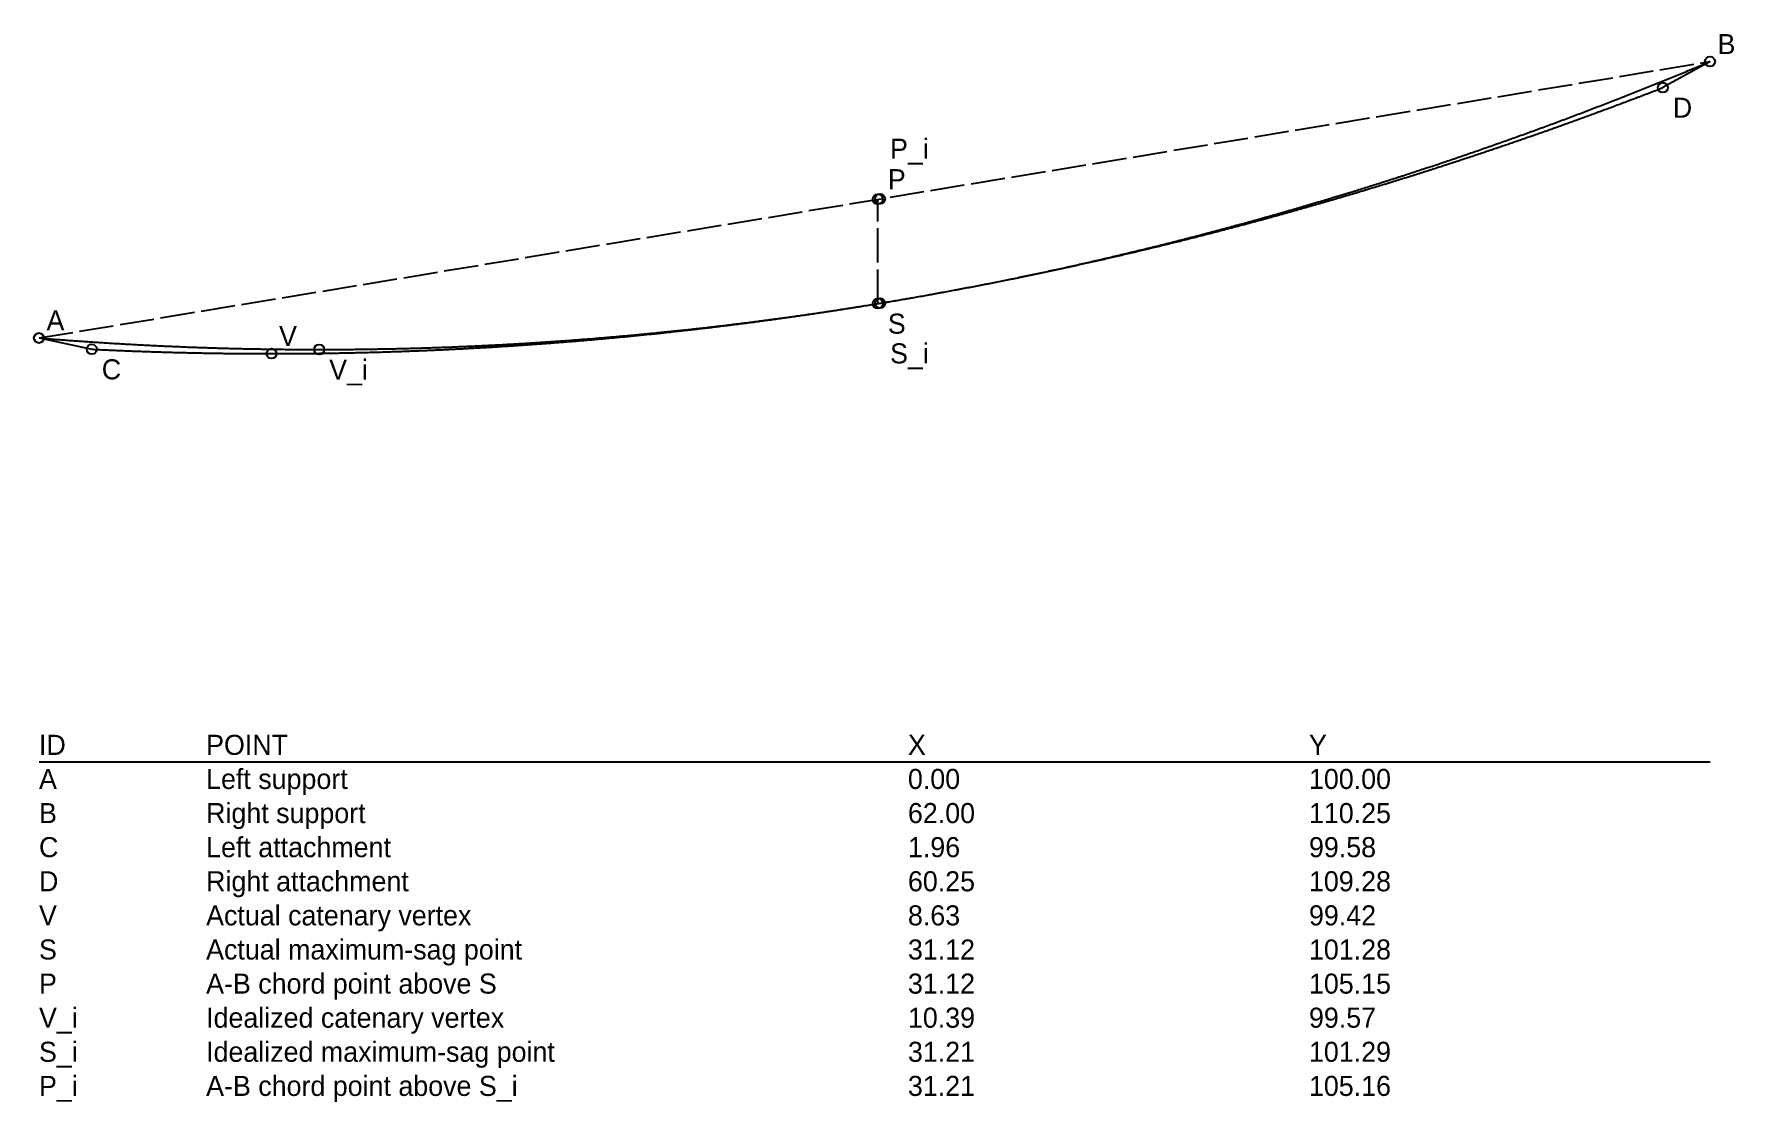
# Model space of a CAD drawing. Header units: metres. Extents: x -0.2 to 62.9, y 71.7 to 111.3.
import ezdxf

# ---------------------------------------------------------------- set-up
doc = ezdxf.new("R2010")
doc.units = ezdxf.units.M
doc.linetypes.add('DASHED', pattern=[1.524, 1.27, -0.254])
for name, color, linetype in [('ANNOTATIONS', 7, 'CONTINUOUS'), ('ATTACHMENTS', 4, 'CONTINUOUS'), ('CHARACTERISTIC_POINTS', 30, 'CONTINUOUS'), ('CHORD_AB', 8, 'DASHED'), ('CONDUCTOR', 1, 'CONTINUOUS'), ('IDEALIZED', 3, 'DASHED'), ('IDEALIZED_POINTS', 3, 'CONTINUOUS'), ('INSULATORS', 5, 'CONTINUOUS'), ('POINT_LEGEND', 7, 'CONTINUOUS'), ('SAG', 6, 'DASHED'), ('SUPPORTS', 2, 'CONTINUOUS')]:
    doc.layers.add(name, color=color, linetype=linetype)

msp = doc.modelspace()

# ---------------------------------------------------------------- linework, layer by layer
at = {"layer": 'ATTACHMENTS'}
for centre in [(60.248, 109.285), (1.956, 99.583)]:
    msp.add_circle(centre, 0.186, dxfattribs=at)
at = {"layer": 'CHARACTERISTIC_POINTS'}
for centre in [(31.122, 105.145), (31.122, 101.275), (8.628, 99.42)]:
    msp.add_circle(centre, 0.186, dxfattribs=at)
at = {"layer": 'CHORD_AB'}
msp.add_line((0, 100), (62, 110.25), dxfattribs=at)
at = {"layer": 'CONDUCTOR'}
msp.add_lwpolyline([(1.956, 99.583), (2.014, 99.58), (2.073, 99.577), (2.131, 99.574), (2.189, 99.572), (2.248, 99.569), (2.306, 99.566), (2.364, 99.563), (2.423, 99.561), (2.481, 99.558), (2.54, 99.556), (2.598, 99.553), (2.656, 99.55), (2.715, 99.548), (2.773, 99.545), (2.831, 99.543), (2.89, 99.54), (2.948, 99.538), (3.006, 99.536), (3.065, 99.533), (3.123, 99.531), (3.181, 99.528), (3.24, 99.526), (3.298, 99.524), (3.356, 99.522), (3.415, 99.519), (3.473, 99.517), (3.531, 99.515), (3.59, 99.513), (3.648, 99.511), (3.707, 99.509), (3.765, 99.506), (3.823, 99.504), (3.882, 99.502), (3.94, 99.5), (3.998, 99.498), (4.057, 99.496), (4.115, 99.494), (4.173, 99.492), (4.232, 99.491), (4.29, 99.489), (4.348, 99.487), (4.407, 99.485), (4.465, 99.483), (4.523, 99.482), (4.582, 99.48), (4.64, 99.478), (4.698, 99.476), (4.757, 99.475), (4.815, 99.473), (4.874, 99.471), (4.932, 99.47), (4.99, 99.468), (5.049, 99.467), (5.107, 99.465), (5.165, 99.464), (5.224, 99.462), (5.282, 99.461), (5.34, 99.459), (5.399, 99.458), (5.457, 99.457), (5.515, 99.455), (5.574, 99.454), (5.632, 99.453), (5.69, 99.451), (5.749, 99.45), (5.807, 99.449), (5.865, 99.448), (5.924, 99.447), (5.982, 99.446), (6.041, 99.444), (6.099, 99.443), (6.157, 99.442), (6.216, 99.441), (6.274, 99.44), (6.332, 99.439), (6.391, 99.438), (6.449, 99.437), (6.507, 99.436), (6.566, 99.435), (6.624, 99.435), (6.682, 99.434), (6.741, 99.433), (6.799, 99.432), (6.857, 99.431), (6.916, 99.431), (6.974, 99.43), (7.033, 99.429), (7.091, 99.429), (7.149, 99.428), (7.208, 99.427), (7.266, 99.427), (7.324, 99.426), (7.383, 99.426), (7.441, 99.425), (7.499, 99.425), (7.558, 99.424), (7.616, 99.424), (7.674, 99.423), (7.733, 99.423), (7.791, 99.422), (7.849, 99.422), (7.908, 99.422), (7.966, 99.422), (8.024, 99.421), (8.083, 99.421), (8.141, 99.421), (8.2, 99.421), (8.258, 99.42), (8.316, 99.42), (8.375, 99.42), (8.433, 99.42), (8.491, 99.42), (8.55, 99.42), (8.608, 99.42), (8.666, 99.42), (8.725, 99.42), (8.783, 99.42), (8.841, 99.42), (8.9, 99.42), (8.958, 99.42), (9.016, 99.42), (9.075, 99.421), (9.133, 99.421), (9.191, 99.421), (9.25, 99.421), (9.308, 99.422), (9.367, 99.422), (9.425, 99.422), (9.483, 99.423), (9.542, 99.423), (9.6, 99.423), (9.658, 99.424), (9.717, 99.424), (9.775, 99.425), (9.833, 99.425), (9.892, 99.426), (9.95, 99.426), (10.008, 99.427), (10.067, 99.427), (10.125, 99.428), (10.183, 99.429), (10.242, 99.429), (10.3, 99.43), (10.359, 99.431), (10.417, 99.432), (10.475, 99.432), (10.534, 99.433), (10.592, 99.434), (10.65, 99.435), (10.709, 99.436), (10.767, 99.437), (10.825, 99.438), (10.884, 99.439), (10.942, 99.44), (11, 99.441), (11.059, 99.442), (11.117, 99.443), (11.175, 99.444), (11.234, 99.445), (11.292, 99.446), (11.35, 99.447), (11.409, 99.448), (11.467, 99.449), (11.526, 99.451), (11.584, 99.452), (11.642, 99.453), (11.701, 99.454), (11.759, 99.456), (11.817, 99.457), (11.876, 99.459), (11.934, 99.46), (11.992, 99.461), (12.051, 99.463), (12.109, 99.464), (12.167, 99.466), (12.226, 99.467), (12.284, 99.469), (12.342, 99.47), (12.401, 99.472), (12.459, 99.474), (12.517, 99.475), (12.576, 99.477), (12.634, 99.479), (12.693, 99.48), (12.751, 99.482), (12.809, 99.484), (12.868, 99.486), (12.926, 99.488), (12.984, 99.489), (13.043, 99.491), (13.101, 99.493), (13.159, 99.495), (13.218, 99.497), (13.276, 99.499), (13.334, 99.501), (13.393, 99.503), (13.451, 99.505), (13.509, 99.507), (13.568, 99.509), (13.626, 99.511), (13.685, 99.513), (13.743, 99.516), (13.801, 99.518), (13.86, 99.52), (13.918, 99.522), (13.976, 99.525), (14.035, 99.527), (14.093, 99.529), (14.151, 99.532), (14.21, 99.534), (14.268, 99.536), (14.326, 99.539), (14.385, 99.541), (14.443, 99.544), (14.501, 99.546), (14.56, 99.549), (14.618, 99.551), (14.676, 99.554), (14.735, 99.556), (14.793, 99.559), (14.852, 99.562), (14.91, 99.564), (14.968, 99.567), (15.027, 99.57), (15.085, 99.572), (15.143, 99.575), (15.202, 99.578), (15.26, 99.581), (15.318, 99.584), (15.377, 99.587), (15.435, 99.589), (15.493, 99.592), (15.552, 99.595), (15.61, 99.598), (15.668, 99.601), (15.727, 99.604), (15.785, 99.607), (15.843, 99.61), (15.902, 99.614), (15.96, 99.617), (16.019, 99.62), (16.077, 99.623), (16.135, 99.626), (16.194, 99.629), (16.252, 99.633), (16.31, 99.636), (16.369, 99.639), (16.427, 99.643), (16.485, 99.646), (16.544, 99.649), (16.602, 99.653), (16.66, 99.656), (16.719, 99.659), (16.777, 99.663), (16.835, 99.666), (16.894, 99.67), (16.952, 99.674), (17.011, 99.677), (17.069, 99.681), (17.127, 99.684), (17.186, 99.688), (17.244, 99.692), (17.302, 99.695), (17.361, 99.699), (17.419, 99.703), (17.477, 99.707), (17.536, 99.71), (17.594, 99.714), (17.652, 99.718), (17.711, 99.722), (17.769, 99.726), (17.827, 99.73), (17.886, 99.734), (17.944, 99.738), (18.002, 99.742), (18.061, 99.746), (18.119, 99.75), (18.178, 99.754), (18.236, 99.758), (18.294, 99.762), (18.353, 99.766), (18.411, 99.77), (18.469, 99.774), (18.528, 99.779), (18.586, 99.783), (18.644, 99.787), (18.703, 99.791), (18.761, 99.796), (18.819, 99.8), (18.878, 99.804), (18.936, 99.809), (18.994, 99.813), (19.053, 99.818), (19.111, 99.822), (19.169, 99.827), (19.228, 99.831), (19.286, 99.836), (19.345, 99.84), (19.403, 99.845), (19.461, 99.85), (19.52, 99.854), (19.578, 99.859), (19.636, 99.864), (19.695, 99.868), (19.753, 99.873), (19.811, 99.878), (19.87, 99.883), (19.928, 99.887), (19.986, 99.892), (20.045, 99.897), (20.103, 99.902), (20.161, 99.907), (20.22, 99.912), (20.278, 99.917), (20.337, 99.922), (20.395, 99.927), (20.453, 99.932), (20.512, 99.937), (20.57, 99.942), (20.628, 99.947), (20.687, 99.952), (20.745, 99.957), (20.803, 99.963), (20.862, 99.968), (20.92, 99.973), (20.978, 99.978), (21.037, 99.984), (21.095, 99.989), (21.153, 99.994), (21.212, 100), (21.27, 100.005), (21.328, 100.01), (21.387, 100.016), (21.445, 100.021), (21.504, 100.027), (21.562, 100.032), (21.62, 100.038), (21.679, 100.043), (21.737, 100.049), (21.795, 100.055), (21.854, 100.06), (21.912, 100.066), (21.97, 100.072), (22.029, 100.077), (22.087, 100.083), (22.145, 100.089), (22.204, 100.095), (22.262, 100.101), (22.32, 100.106), (22.379, 100.112), (22.437, 100.118), (22.495, 100.124), (22.554, 100.13), (22.612, 100.136), (22.671, 100.142), (22.729, 100.148), (22.787, 100.154), (22.846, 100.16), (22.904, 100.166), (22.962, 100.172), (23.021, 100.178), (23.079, 100.185), (23.137, 100.191), (23.196, 100.197), (23.254, 100.203), (23.312, 100.21), (23.371, 100.216), (23.429, 100.222), (23.487, 100.229), (23.546, 100.235), (23.604, 100.241), (23.662, 100.248), (23.721, 100.254), (23.779, 100.261), (23.838, 100.267), (23.896, 100.274), (23.954, 100.28), (24.013, 100.287), (24.071, 100.293), (24.129, 100.3), (24.188, 100.307), (24.246, 100.313), (24.304, 100.32), (24.363, 100.327), (24.421, 100.333), (24.479, 100.34), (24.538, 100.347), (24.596, 100.354), (24.654, 100.361), (24.713, 100.368), (24.771, 100.374), (24.83, 100.381), (24.888, 100.388), (24.946, 100.395), (25.005, 100.402), (25.063, 100.409), (25.121, 100.416), (25.18, 100.423), (25.238, 100.43), (25.296, 100.438), (25.355, 100.445), (25.413, 100.452), (25.471, 100.459), (25.53, 100.466), (25.588, 100.474), (25.646, 100.481), (25.705, 100.488), (25.763, 100.495), (25.821, 100.503), (25.88, 100.51), (25.938, 100.518), (25.997, 100.525), (26.055, 100.532), (26.113, 100.54), (26.172, 100.547), (26.23, 100.555), (26.288, 100.563), (26.347, 100.57), (26.405, 100.578), (26.463, 100.585), (26.522, 100.593), (26.58, 100.601), (26.638, 100.608), (26.697, 100.616), (26.755, 100.624), (26.813, 100.632), (26.872, 100.639), (26.93, 100.647), (26.988, 100.655), (27.047, 100.663), (27.105, 100.671), (27.164, 100.679), (27.222, 100.687), (27.28, 100.695), (27.339, 100.703), (27.397, 100.711), (27.455, 100.719), (27.514, 100.727), (27.572, 100.735), (27.63, 100.743), (27.689, 100.751), (27.747, 100.759), (27.805, 100.768), (27.864, 100.776), (27.922, 100.784), (27.98, 100.792), (28.039, 100.801), (28.097, 100.809), (28.156, 100.817), (28.214, 100.826), (28.272, 100.834), (28.331, 100.843), (28.389, 100.851), (28.447, 100.859), (28.506, 100.868), (28.564, 100.877), (28.622, 100.885), (28.681, 100.894), (28.739, 100.902), (28.797, 100.911), (28.856, 100.92), (28.914, 100.928), (28.972, 100.937), (29.031, 100.946), (29.089, 100.954), (29.147, 100.963), (29.206, 100.972), (29.264, 100.981), (29.323, 100.99), (29.381, 100.999), (29.439, 101.007), (29.498, 101.016), (29.556, 101.025), (29.614, 101.034), (29.673, 101.043), (29.731, 101.052), (29.789, 101.061), (29.848, 101.071), (29.906, 101.08), (29.964, 101.089), (30.023, 101.098), (30.081, 101.107), (30.139, 101.116), (30.198, 101.126), (30.256, 101.135), (30.314, 101.144), (30.373, 101.153), (30.431, 101.163), (30.49, 101.172), (30.548, 101.181), (30.606, 101.191), (30.665, 101.2), (30.723, 101.21), (30.781, 101.219), (30.84, 101.229), (30.898, 101.238), (30.956, 101.248), (31.015, 101.257), (31.073, 101.267), (31.131, 101.277), (31.19, 101.286), (31.248, 101.296), (31.306, 101.306), (31.365, 101.316), (31.423, 101.325), (31.482, 101.335), (31.54, 101.345), (31.598, 101.355), (31.657, 101.365), (31.715, 101.374), (31.773, 101.384), (31.832, 101.394), (31.89, 101.404), (31.948, 101.414), (32.007, 101.424), (32.065, 101.434), (32.123, 101.444), (32.182, 101.455), (32.24, 101.465), (32.298, 101.475), (32.357, 101.485), (32.415, 101.495), (32.473, 101.505), (32.532, 101.516), (32.59, 101.526), (32.649, 101.536), (32.707, 101.547), (32.765, 101.557), (32.824, 101.567), (32.882, 101.578), (32.94, 101.588), (32.999, 101.598), (33.057, 101.609), (33.115, 101.619), (33.174, 101.63), (33.232, 101.641), (33.29, 101.651), (33.349, 101.662), (33.407, 101.672), (33.465, 101.683), (33.524, 101.694), (33.582, 101.704), (33.64, 101.715), (33.699, 101.726), (33.757, 101.737), (33.816, 101.747), (33.874, 101.758), (33.932, 101.769), (33.991, 101.78), (34.049, 101.791), (34.107, 101.802), (34.166, 101.813), (34.224, 101.824), (34.282, 101.835), (34.341, 101.846), (34.399, 101.857), (34.457, 101.868), (34.516, 101.879), (34.574, 101.89), (34.632, 101.901), (34.691, 101.912), (34.749, 101.924), (34.808, 101.935), (34.866, 101.946), (34.924, 101.957), (34.983, 101.969), (35.041, 101.98), (35.099, 101.991), (35.158, 102.003), (35.216, 102.014), (35.274, 102.026), (35.333, 102.037), (35.391, 102.049), (35.449, 102.06), (35.508, 102.072), (35.566, 102.083), (35.624, 102.095), (35.683, 102.106), (35.741, 102.118), (35.799, 102.13), (35.858, 102.141), (35.916, 102.153), (35.975, 102.165), (36.033, 102.177), (36.091, 102.188), (36.15, 102.2), (36.208, 102.212), (36.266, 102.224), (36.325, 102.236), (36.383, 102.248), (36.441, 102.26), (36.5, 102.272), (36.558, 102.284), (36.616, 102.296), (36.675, 102.308), (36.733, 102.32), (36.791, 102.332), (36.85, 102.344), (36.908, 102.356), (36.966, 102.368), (37.025, 102.381), (37.083, 102.393), (37.142, 102.405), (37.2, 102.417), (37.258, 102.43), (37.317, 102.442), (37.375, 102.454), (37.433, 102.467), (37.492, 102.479), (37.55, 102.492), (37.608, 102.504), (37.667, 102.516), (37.725, 102.529), (37.783, 102.541), (37.842, 102.554), (37.9, 102.567), (37.958, 102.579), (38.017, 102.592), (38.075, 102.604), (38.134, 102.617), (38.192, 102.63), (38.25, 102.643), (38.309, 102.655), (38.367, 102.668), (38.425, 102.681), (38.484, 102.694), (38.542, 102.707), (38.6, 102.72), (38.659, 102.732), (38.717, 102.745), (38.775, 102.758), (38.834, 102.771), (38.892, 102.784), (38.95, 102.797), (39.009, 102.81), (39.067, 102.824), (39.125, 102.837), (39.184, 102.85), (39.242, 102.863), (39.301, 102.876), (39.359, 102.889), (39.417, 102.903), (39.476, 102.916), (39.534, 102.929), (39.592, 102.943), (39.651, 102.956), (39.709, 102.969), (39.767, 102.983), (39.826, 102.996), (39.884, 103.01), (39.942, 103.023), (40.001, 103.036), (40.059, 103.05), (40.117, 103.064), (40.176, 103.077), (40.234, 103.091), (40.292, 103.104), (40.351, 103.118), (40.409, 103.132), (40.468, 103.145), (40.526, 103.159), (40.584, 103.173), (40.643, 103.187), (40.701, 103.2), (40.759, 103.214), (40.818, 103.228), (40.876, 103.242), (40.934, 103.256), (40.993, 103.27), (41.051, 103.284), (41.109, 103.298), (41.168, 103.312), (41.226, 103.326), (41.284, 103.34), (41.343, 103.354), (41.401, 103.368), (41.459, 103.382), (41.518, 103.396), (41.576, 103.411), (41.635, 103.425), (41.693, 103.439), (41.751, 103.453), (41.81, 103.468), (41.868, 103.482), (41.926, 103.496), (41.985, 103.511), (42.043, 103.525), (42.101, 103.539), (42.16, 103.554), (42.218, 103.568), (42.276, 103.583), (42.335, 103.597), (42.393, 103.612), (42.451, 103.627), (42.51, 103.641), (42.568, 103.656), (42.627, 103.67), (42.685, 103.685), (42.743, 103.7), (42.802, 103.715), (42.86, 103.729), (42.918, 103.744), (42.977, 103.759), (43.035, 103.774), (43.093, 103.789), (43.152, 103.803), (43.21, 103.818), (43.268, 103.833), (43.327, 103.848), (43.385, 103.863), (43.443, 103.878), (43.502, 103.893), (43.56, 103.908), (43.618, 103.923), (43.677, 103.939), (43.735, 103.954), (43.794, 103.969), (43.852, 103.984), (43.91, 103.999), (43.969, 104.015), (44.027, 104.03), (44.085, 104.045), (44.144, 104.06), (44.202, 104.076), (44.26, 104.091), (44.319, 104.107), (44.377, 104.122), (44.435, 104.137), (44.494, 104.153), (44.552, 104.168), (44.61, 104.184), (44.669, 104.199), (44.727, 104.215), (44.785, 104.231), (44.844, 104.246), (44.902, 104.262), (44.961, 104.278), (45.019, 104.293), (45.077, 104.309), (45.136, 104.325), (45.194, 104.341), (45.252, 104.356), (45.311, 104.372), (45.369, 104.388), (45.427, 104.404), (45.486, 104.42), (45.544, 104.436), (45.602, 104.452), (45.661, 104.468), (45.719, 104.484), (45.777, 104.5), (45.836, 104.516), (45.894, 104.532), (45.953, 104.548), (46.011, 104.564), (46.069, 104.58), (46.128, 104.597), (46.186, 104.613), (46.244, 104.629), (46.303, 104.645), (46.361, 104.662), (46.419, 104.678), (46.478, 104.694), (46.536, 104.711), (46.594, 104.727), (46.653, 104.744), (46.711, 104.76), (46.769, 104.777), (46.828, 104.793), (46.886, 104.81), (46.944, 104.826), (47.003, 104.843), (47.061, 104.859), (47.12, 104.876), (47.178, 104.893), (47.236, 104.909), (47.295, 104.926), (47.353, 104.943), (47.411, 104.96), (47.47, 104.976), (47.528, 104.993), (47.586, 105.01), (47.645, 105.027), (47.703, 105.044), (47.761, 105.061), (47.82, 105.078), (47.878, 105.095), (47.936, 105.112), (47.995, 105.129), (48.053, 105.146), (48.111, 105.163), (48.17, 105.18), (48.228, 105.197), (48.287, 105.214), (48.345, 105.231), (48.403, 105.249), (48.462, 105.266), (48.52, 105.283), (48.578, 105.3), (48.637, 105.318), (48.695, 105.335), (48.753, 105.352), (48.812, 105.37), (48.87, 105.387), (48.928, 105.405), (48.987, 105.422), (49.045, 105.44), (49.103, 105.457), (49.162, 105.475), (49.22, 105.492), (49.279, 105.51), (49.337, 105.527), (49.395, 105.545), (49.454, 105.563), (49.512, 105.581), (49.57, 105.598), (49.629, 105.616), (49.687, 105.634), (49.745, 105.652), (49.804, 105.669), (49.862, 105.687), (49.92, 105.705), (49.979, 105.723), (50.037, 105.741), (50.095, 105.759), (50.154, 105.777), (50.212, 105.795), (50.27, 105.813), (50.329, 105.831), (50.387, 105.849), (50.446, 105.867), (50.504, 105.885), (50.562, 105.904), (50.621, 105.922), (50.679, 105.94), (50.737, 105.958), (50.796, 105.977), (50.854, 105.995), (50.912, 106.013), (50.971, 106.032), (51.029, 106.05), (51.087, 106.068), (51.146, 106.087), (51.204, 106.105), (51.262, 106.124), (51.321, 106.142), (51.379, 106.161), (51.437, 106.179), (51.496, 106.198), (51.554, 106.217), (51.613, 106.235), (51.671, 106.254), (51.729, 106.273), (51.788, 106.291), (51.846, 106.31), (51.904, 106.329), (51.963, 106.348), (52.021, 106.366), (52.079, 106.385), (52.138, 106.404), (52.196, 106.423), (52.254, 106.442), (52.313, 106.461), (52.371, 106.48), (52.429, 106.499), (52.488, 106.518), (52.546, 106.537), (52.605, 106.556), (52.663, 106.575), (52.721, 106.594), (52.78, 106.614), (52.838, 106.633), (52.896, 106.652), (52.955, 106.671), (53.013, 106.69), (53.071, 106.71), (53.13, 106.729), (53.188, 106.748), (53.246, 106.768), (53.305, 106.787), (53.363, 106.807), (53.421, 106.826), (53.48, 106.846), (53.538, 106.865), (53.596, 106.885), (53.655, 106.904), (53.713, 106.924), (53.772, 106.943), (53.83, 106.963), (53.888, 106.983), (53.947, 107.002), (54.005, 107.022), (54.063, 107.042), (54.122, 107.062), (54.18, 107.081), (54.238, 107.101), (54.297, 107.121), (54.355, 107.141), (54.413, 107.161), (54.472, 107.181), (54.53, 107.201), (54.588, 107.221), (54.647, 107.241), (54.705, 107.261), (54.763, 107.281), (54.822, 107.301), (54.88, 107.321), (54.939, 107.341), (54.997, 107.361), (55.055, 107.381), (55.114, 107.402), (55.172, 107.422), (55.23, 107.442), (55.289, 107.463), (55.347, 107.483), (55.405, 107.503), (55.464, 107.524), (55.522, 107.544), (55.58, 107.564), (55.639, 107.585), (55.697, 107.605), (55.755, 107.626), (55.814, 107.646), (55.872, 107.667), (55.931, 107.688), (55.989, 107.708), (56.047, 107.729), (56.106, 107.749), (56.164, 107.77), (56.222, 107.791), (56.281, 107.812), (56.339, 107.832), (56.397, 107.853), (56.456, 107.874), (56.514, 107.895), (56.572, 107.916), (56.631, 107.937), (56.689, 107.958), (56.747, 107.979), (56.806, 108), (56.864, 108.021), (56.922, 108.042), (56.981, 108.063), (57.039, 108.084), (57.098, 108.105), (57.156, 108.126), (57.214, 108.147), (57.273, 108.168), (57.331, 108.19), (57.389, 108.211), (57.448, 108.232), (57.506, 108.253), (57.564, 108.275), (57.623, 108.296), (57.681, 108.317), (57.739, 108.339), (57.798, 108.36), (57.856, 108.382), (57.914, 108.403), (57.973, 108.425), (58.031, 108.446), (58.089, 108.468), (58.148, 108.489), (58.206, 108.511), (58.265, 108.533), (58.323, 108.554), (58.381, 108.576), (58.44, 108.598), (58.498, 108.62), (58.556, 108.641), (58.615, 108.663), (58.673, 108.685), (58.731, 108.707), (58.79, 108.729), (58.848, 108.751), (58.906, 108.773), (58.965, 108.795), (59.023, 108.817), (59.081, 108.839), (59.14, 108.861), (59.198, 108.883), (59.256, 108.905), (59.315, 108.927), (59.373, 108.949), (59.432, 108.971), (59.49, 108.993), (59.548, 109.016), (59.607, 109.038), (59.665, 109.06), (59.723, 109.083), (59.782, 109.105), (59.84, 109.127), (59.898, 109.15), (59.957, 109.172), (60.015, 109.194), (60.073, 109.217), (60.132, 109.239), (60.19, 109.262), (60.248, 109.285)], dxfattribs=at)
at = {"layer": 'IDEALIZED'}
msp.add_lwpolyline([(0, 100), (0.062, 99.995), (0.124, 99.99), (0.186, 99.985), (0.248, 99.98), (0.31, 99.975), (0.372, 99.97), (0.434, 99.965), (0.496, 99.96), (0.559, 99.955), (0.621, 99.95), (0.683, 99.946), (0.745, 99.941), (0.807, 99.936), (0.869, 99.931), (0.931, 99.927), (0.993, 99.922), (1.055, 99.918), (1.117, 99.913), (1.179, 99.908), (1.241, 99.904), (1.303, 99.899), (1.365, 99.895), (1.427, 99.891), (1.489, 99.886), (1.552, 99.882), (1.614, 99.878), (1.676, 99.873), (1.738, 99.869), (1.8, 99.865), (1.862, 99.861), (1.924, 99.856), (1.986, 99.852), (2.048, 99.848), (2.11, 99.844), (2.172, 99.84), (2.234, 99.836), (2.296, 99.832), (2.358, 99.828), (2.42, 99.824), (2.482, 99.82), (2.545, 99.816), (2.607, 99.812), (2.669, 99.809), (2.731, 99.805), (2.793, 99.801), (2.855, 99.797), (2.917, 99.794), (2.979, 99.79), (3.041, 99.786), (3.103, 99.783), (3.165, 99.779), (3.227, 99.776), (3.289, 99.772), (3.351, 99.769), (3.413, 99.765), (3.475, 99.762), (3.538, 99.758), (3.6, 99.755), (3.662, 99.752), (3.724, 99.749), (3.786, 99.745), (3.848, 99.742), (3.91, 99.739), (3.972, 99.736), (4.034, 99.733), (4.096, 99.729), (4.158, 99.726), (4.22, 99.723), (4.282, 99.72), (4.344, 99.717), (4.406, 99.714), (4.468, 99.711), (4.531, 99.709), (4.593, 99.706), (4.655, 99.703), (4.717, 99.7), (4.779, 99.697), (4.841, 99.695), (4.903, 99.692), (4.965, 99.689), (5.027, 99.686), (5.089, 99.684), (5.151, 99.681), (5.213, 99.679), (5.275, 99.676), (5.337, 99.674), (5.399, 99.671), (5.461, 99.669), (5.524, 99.666), (5.586, 99.664), (5.648, 99.662), (5.71, 99.659), (5.772, 99.657), (5.834, 99.655), (5.896, 99.653), (5.958, 99.65), (6.02, 99.648), (6.082, 99.646), (6.144, 99.644), (6.206, 99.642), (6.268, 99.64), (6.33, 99.638), (6.392, 99.636), (6.454, 99.634), (6.517, 99.632), (6.579, 99.63), (6.641, 99.628), (6.703, 99.626), (6.765, 99.625), (6.827, 99.623), (6.889, 99.621), (6.951, 99.619), (7.013, 99.618), (7.075, 99.616), (7.137, 99.614), (7.199, 99.613), (7.261, 99.611), (7.323, 99.61), (7.385, 99.608), (7.447, 99.607), (7.51, 99.605), (7.572, 99.604), (7.634, 99.603), (7.696, 99.601), (7.758, 99.6), (7.82, 99.599), (7.882, 99.598), (7.944, 99.596), (8.006, 99.595), (8.068, 99.594), (8.13, 99.593), (8.192, 99.592), (8.254, 99.591), (8.316, 99.59), (8.378, 99.589), (8.44, 99.588), (8.503, 99.587), (8.565, 99.586), (8.627, 99.585), (8.689, 99.584), (8.751, 99.583), (8.813, 99.582), (8.875, 99.582), (8.937, 99.581), (8.999, 99.58), (9.061, 99.58), (9.123, 99.579), (9.185, 99.578), (9.247, 99.578), (9.309, 99.577), (9.371, 99.577), (9.433, 99.576), (9.495, 99.576), (9.558, 99.575), (9.62, 99.575), (9.682, 99.575), (9.744, 99.574), (9.806, 99.574), (9.868, 99.574), (9.93, 99.573), (9.992, 99.573), (10.054, 99.573), (10.116, 99.573), (10.178, 99.573), (10.24, 99.573), (10.302, 99.573), (10.364, 99.573), (10.426, 99.573), (10.488, 99.573), (10.551, 99.573), (10.613, 99.573), (10.675, 99.573), (10.737, 99.573), (10.799, 99.573), (10.861, 99.573), (10.923, 99.574), (10.985, 99.574), (11.047, 99.574), (11.109, 99.575), (11.171, 99.575), (11.233, 99.575), (11.295, 99.576), (11.357, 99.576), (11.419, 99.577), (11.481, 99.577), (11.544, 99.578), (11.606, 99.578), (11.668, 99.579), (11.73, 99.58), (11.792, 99.58), (11.854, 99.581), (11.916, 99.582), (11.978, 99.582), (12.04, 99.583), (12.102, 99.584), (12.164, 99.585), (12.226, 99.586), (12.288, 99.587), (12.35, 99.588), (12.412, 99.589), (12.474, 99.59), (12.537, 99.591), (12.599, 99.592), (12.661, 99.593), (12.723, 99.594), (12.785, 99.595), (12.847, 99.596), (12.909, 99.598), (12.971, 99.599), (13.033, 99.6), (13.095, 99.601), (13.157, 99.603), (13.219, 99.604), (13.281, 99.606), (13.343, 99.607), (13.405, 99.608), (13.467, 99.61), (13.53, 99.611), (13.592, 99.613), (13.654, 99.615), (13.716, 99.616), (13.778, 99.618), (13.84, 99.619), (13.902, 99.621), (13.964, 99.623), (14.026, 99.625), (14.088, 99.626), (14.15, 99.628), (14.212, 99.63), (14.274, 99.632), (14.336, 99.634), (14.398, 99.636), (14.46, 99.638), (14.523, 99.64), (14.585, 99.642), (14.647, 99.644), (14.709, 99.646), (14.771, 99.648), (14.833, 99.65), (14.895, 99.653), (14.957, 99.655), (15.019, 99.657), (15.081, 99.659), (15.143, 99.662), (15.205, 99.664), (15.267, 99.666), (15.329, 99.669), (15.391, 99.671), (15.453, 99.674), (15.516, 99.676), (15.578, 99.679), (15.64, 99.681), (15.702, 99.684), (15.764, 99.687), (15.826, 99.689), (15.888, 99.692), (15.95, 99.695), (16.012, 99.697), (16.074, 99.7), (16.136, 99.703), (16.198, 99.706), (16.26, 99.709), (16.322, 99.712), (16.384, 99.714), (16.446, 99.717), (16.509, 99.72), (16.571, 99.723), (16.633, 99.726), (16.695, 99.73), (16.757, 99.733), (16.819, 99.736), (16.881, 99.739), (16.943, 99.742), (17.005, 99.745), (17.067, 99.749), (17.129, 99.752), (17.191, 99.755), (17.253, 99.759), (17.315, 99.762), (17.377, 99.765), (17.439, 99.769), (17.502, 99.772), (17.564, 99.776), (17.626, 99.779), (17.688, 99.783), (17.75, 99.787), (17.812, 99.79), (17.874, 99.794), (17.936, 99.798), (17.998, 99.801), (18.06, 99.805), (18.122, 99.809), (18.184, 99.813), (18.246, 99.816), (18.308, 99.82), (18.37, 99.824), (18.432, 99.828), (18.494, 99.832), (18.557, 99.836), (18.619, 99.84), (18.681, 99.844), (18.743, 99.848), (18.805, 99.852), (18.867, 99.856), (18.929, 99.861), (18.991, 99.865), (19.053, 99.869), (19.115, 99.873), (19.177, 99.878), (19.239, 99.882), (19.301, 99.886), (19.363, 99.891), (19.425, 99.895), (19.487, 99.9), (19.55, 99.904), (19.612, 99.909), (19.674, 99.913), (19.736, 99.918), (19.798, 99.922), (19.86, 99.927), (19.922, 99.932), (19.984, 99.936), (20.046, 99.941), (20.108, 99.946), (20.17, 99.951), (20.232, 99.955), (20.294, 99.96), (20.356, 99.965), (20.418, 99.97), (20.48, 99.975), (20.543, 99.98), (20.605, 99.985), (20.667, 99.99), (20.729, 99.995), (20.791, 100), (20.853, 100.005), (20.915, 100.01), (20.977, 100.016), (21.039, 100.021), (21.101, 100.026), (21.163, 100.031), (21.225, 100.037), (21.287, 100.042), (21.349, 100.047), (21.411, 100.053), (21.473, 100.058), (21.536, 100.064), (21.598, 100.069), (21.66, 100.075), (21.722, 100.08), (21.784, 100.086), (21.846, 100.091), (21.908, 100.097), (21.97, 100.103), (22.032, 100.108), (22.094, 100.114), (22.156, 100.12), (22.218, 100.126), (22.28, 100.132), (22.342, 100.137), (22.404, 100.143), (22.466, 100.149), (22.529, 100.155), (22.591, 100.161), (22.653, 100.167), (22.715, 100.173), (22.777, 100.179), (22.839, 100.185), (22.901, 100.192), (22.963, 100.198), (23.025, 100.204), (23.087, 100.21), (23.149, 100.216), (23.211, 100.223), (23.273, 100.229), (23.335, 100.235), (23.397, 100.242), (23.459, 100.248), (23.522, 100.255), (23.584, 100.261), (23.646, 100.268), (23.708, 100.274), (23.77, 100.281), (23.832, 100.287), (23.894, 100.294), (23.956, 100.3), (24.018, 100.307), (24.08, 100.314), (24.142, 100.321), (24.204, 100.327), (24.266, 100.334), (24.328, 100.341), (24.39, 100.348), (24.452, 100.355), (24.515, 100.362), (24.577, 100.369), (24.639, 100.376), (24.701, 100.383), (24.763, 100.39), (24.825, 100.397), (24.887, 100.404), (24.949, 100.411), (25.011, 100.418), (25.073, 100.425), (25.135, 100.433), (25.197, 100.44), (25.259, 100.447), (25.321, 100.455), (25.383, 100.462), (25.445, 100.469), (25.508, 100.477), (25.57, 100.484), (25.632, 100.492), (25.694, 100.499), (25.756, 100.507), (25.818, 100.514), (25.88, 100.522), (25.942, 100.53), (26.004, 100.537), (26.066, 100.545), (26.128, 100.553), (26.19, 100.56), (26.252, 100.568), (26.314, 100.576), (26.376, 100.584), (26.438, 100.592), (26.501, 100.6), (26.563, 100.608), (26.625, 100.616), (26.687, 100.624), (26.749, 100.632), (26.811, 100.64), (26.873, 100.648), (26.935, 100.656), (26.997, 100.664), (27.059, 100.672), (27.121, 100.68), (27.183, 100.689), (27.245, 100.697), (27.307, 100.705), (27.369, 100.714), (27.431, 100.722), (27.493, 100.73), (27.556, 100.739), (27.618, 100.747), (27.68, 100.756), (27.742, 100.764), (27.804, 100.773), (27.866, 100.781), (27.928, 100.79), (27.99, 100.799), (28.052, 100.807), (28.114, 100.816), (28.176, 100.825), (28.238, 100.834), (28.3, 100.842), (28.362, 100.851), (28.424, 100.86), (28.486, 100.869), (28.549, 100.878), (28.611, 100.887), (28.673, 100.896), (28.735, 100.905), (28.797, 100.914), (28.859, 100.923), (28.921, 100.932), (28.983, 100.941), (29.045, 100.95), (29.107, 100.96), (29.169, 100.969), (29.231, 100.978), (29.293, 100.987), (29.355, 100.997), (29.417, 101.006), (29.479, 101.016), (29.542, 101.025), (29.604, 101.034), (29.666, 101.044), (29.728, 101.053), (29.79, 101.063), (29.852, 101.073), (29.914, 101.082), (29.976, 101.092), (30.038, 101.101), (30.1, 101.111), (30.162, 101.121), (30.224, 101.131), (30.286, 101.14), (30.348, 101.15), (30.41, 101.16), (30.472, 101.17), (30.535, 101.18), (30.597, 101.19), (30.659, 101.2), (30.721, 101.21), (30.783, 101.22), (30.845, 101.23), (30.907, 101.24), (30.969, 101.25), (31.031, 101.26), (31.093, 101.27), (31.155, 101.281), (31.217, 101.291), (31.279, 101.301), (31.341, 101.312), (31.403, 101.322), (31.465, 101.332), (31.528, 101.343), (31.59, 101.353), (31.652, 101.364), (31.714, 101.374), (31.776, 101.385), (31.838, 101.395), (31.9, 101.406), (31.962, 101.416), (32.024, 101.427), (32.086, 101.438), (32.148, 101.448), (32.21, 101.459), (32.272, 101.47), (32.334, 101.481), (32.396, 101.492), (32.458, 101.502), (32.521, 101.513), (32.583, 101.524), (32.645, 101.535), (32.707, 101.546), (32.769, 101.557), (32.831, 101.568), (32.893, 101.579), (32.955, 101.59), (33.017, 101.602), (33.079, 101.613), (33.141, 101.624), (33.203, 101.635), (33.265, 101.647), (33.327, 101.658), (33.389, 101.669), (33.451, 101.681), (33.514, 101.692), (33.576, 101.703), (33.638, 101.715), (33.7, 101.726), (33.762, 101.738), (33.824, 101.749), (33.886, 101.761), (33.948, 101.773), (34.01, 101.784), (34.072, 101.796), (34.134, 101.808), (34.196, 101.819), (34.258, 101.831), (34.32, 101.843), (34.382, 101.855), (34.444, 101.867), (34.507, 101.878), (34.569, 101.89), (34.631, 101.902), (34.693, 101.914), (34.755, 101.926), (34.817, 101.938), (34.879, 101.95), (34.941, 101.963), (35.003, 101.975), (35.065, 101.987), (35.127, 101.999), (35.189, 102.011), (35.251, 102.024), (35.313, 102.036), (35.375, 102.048), (35.437, 102.061), (35.499, 102.073), (35.562, 102.085), (35.624, 102.098), (35.686, 102.11), (35.748, 102.123), (35.81, 102.135), (35.872, 102.148), (35.934, 102.161), (35.996, 102.173), (36.058, 102.186), (36.12, 102.199), (36.182, 102.211), (36.244, 102.224), (36.306, 102.237), (36.368, 102.25), (36.43, 102.262), (36.492, 102.275), (36.555, 102.288), (36.617, 102.301), (36.679, 102.314), (36.741, 102.327), (36.803, 102.34), (36.865, 102.353), (36.927, 102.366), (36.989, 102.38), (37.051, 102.393), (37.113, 102.406), (37.175, 102.419), (37.237, 102.432), (37.299, 102.446), (37.361, 102.459), (37.423, 102.472), (37.485, 102.486), (37.548, 102.499), (37.61, 102.513), (37.672, 102.526), (37.734, 102.54), (37.796, 102.553), (37.858, 102.567), (37.92, 102.58), (37.982, 102.594), (38.044, 102.608), (38.106, 102.621), (38.168, 102.635), (38.23, 102.649), (38.292, 102.663), (38.354, 102.676), (38.416, 102.69), (38.478, 102.704), (38.541, 102.718), (38.603, 102.732), (38.665, 102.746), (38.727, 102.76), (38.789, 102.774), (38.851, 102.788), (38.913, 102.802), (38.975, 102.816), (39.037, 102.83), (39.099, 102.845), (39.161, 102.859), (39.223, 102.873), (39.285, 102.887), (39.347, 102.902), (39.409, 102.916), (39.471, 102.93), (39.534, 102.945), (39.596, 102.959), (39.658, 102.974), (39.72, 102.988), (39.782, 103.003), (39.844, 103.017), (39.906, 103.032), (39.968, 103.047), (40.03, 103.061), (40.092, 103.076), (40.154, 103.091), (40.216, 103.105), (40.278, 103.12), (40.34, 103.135), (40.402, 103.15), (40.464, 103.165), (40.527, 103.18), (40.589, 103.195), (40.651, 103.21), (40.713, 103.225), (40.775, 103.24), (40.837, 103.255), (40.899, 103.27), (40.961, 103.285), (41.023, 103.3), (41.085, 103.315), (41.147, 103.331), (41.209, 103.346), (41.271, 103.361), (41.333, 103.376), (41.395, 103.392), (41.457, 103.407), (41.52, 103.423), (41.582, 103.438), (41.644, 103.454), (41.706, 103.469), (41.768, 103.485), (41.83, 103.5), (41.892, 103.516), (41.954, 103.531), (42.016, 103.547), (42.078, 103.563), (42.14, 103.578), (42.202, 103.594), (42.264, 103.61), (42.326, 103.626), (42.388, 103.642), (42.45, 103.658), (42.513, 103.674), (42.575, 103.689), (42.637, 103.705), (42.699, 103.721), (42.761, 103.738), (42.823, 103.754), (42.885, 103.77), (42.947, 103.786), (43.009, 103.802), (43.071, 103.818), (43.133, 103.834), (43.195, 103.851), (43.257, 103.867), (43.319, 103.883), (43.381, 103.9), (43.443, 103.916), (43.506, 103.933), (43.568, 103.949), (43.63, 103.965), (43.692, 103.982), (43.754, 103.999), (43.816, 104.015), (43.878, 104.032), (43.94, 104.048), (44.002, 104.065), (44.064, 104.082), (44.126, 104.098), (44.188, 104.115), (44.25, 104.132), (44.312, 104.149), (44.374, 104.166), (44.436, 104.183), (44.498, 104.2), (44.561, 104.216), (44.623, 104.233), (44.685, 104.251), (44.747, 104.268), (44.809, 104.285), (44.871, 104.302), (44.933, 104.319), (44.995, 104.336), (45.057, 104.353), (45.119, 104.371), (45.181, 104.388), (45.243, 104.405), (45.305, 104.422), (45.367, 104.44), (45.429, 104.457), (45.491, 104.475), (45.554, 104.492), (45.616, 104.51), (45.678, 104.527), (45.74, 104.545), (45.802, 104.562), (45.864, 104.58), (45.926, 104.598), (45.988, 104.615), (46.05, 104.633), (46.112, 104.651), (46.174, 104.669), (46.236, 104.686), (46.298, 104.704), (46.36, 104.722), (46.422, 104.74), (46.484, 104.758), (46.547, 104.776), (46.609, 104.794), (46.671, 104.812), (46.733, 104.83), (46.795, 104.848), (46.857, 104.866), (46.919, 104.884), (46.981, 104.903), (47.043, 104.921), (47.105, 104.939), (47.167, 104.957), (47.229, 104.976), (47.291, 104.994), (47.353, 105.012), (47.415, 105.031), (47.477, 105.049), (47.54, 105.068), (47.602, 105.086), (47.664, 105.105), (47.726, 105.123), (47.788, 105.142), (47.85, 105.161), (47.912, 105.179), (47.974, 105.198), (48.036, 105.217), (48.098, 105.235), (48.16, 105.254), (48.222, 105.273), (48.284, 105.292), (48.346, 105.311), (48.408, 105.33), (48.47, 105.349), (48.533, 105.368), (48.595, 105.387), (48.657, 105.406), (48.719, 105.425), (48.781, 105.444), (48.843, 105.463), (48.905, 105.482), (48.967, 105.501), (49.029, 105.521), (49.091, 105.54), (49.153, 105.559), (49.215, 105.579), (49.277, 105.598), (49.339, 105.617), (49.401, 105.637), (49.463, 105.656), (49.526, 105.676), (49.588, 105.695), (49.65, 105.715), (49.712, 105.735), (49.774, 105.754), (49.836, 105.774), (49.898, 105.793), (49.96, 105.813), (50.022, 105.833), (50.084, 105.853), (50.146, 105.873), (50.208, 105.892), (50.27, 105.912), (50.332, 105.932), (50.394, 105.952), (50.456, 105.972), (50.519, 105.992), (50.581, 106.012), (50.643, 106.032), (50.705, 106.052), (50.767, 106.072), (50.829, 106.093), (50.891, 106.113), (50.953, 106.133), (51.015, 106.153), (51.077, 106.174), (51.139, 106.194), (51.201, 106.214), (51.263, 106.235), (51.325, 106.255), (51.387, 106.276), (51.449, 106.296), (51.512, 106.317), (51.574, 106.337), (51.636, 106.358), (51.698, 106.378), (51.76, 106.399), (51.822, 106.42), (51.884, 106.44), (51.946, 106.461), (52.008, 106.482), (52.07, 106.503), (52.132, 106.524), (52.194, 106.544), (52.256, 106.565), (52.318, 106.586), (52.38, 106.607), (52.442, 106.628), (52.505, 106.649), (52.567, 106.67), (52.629, 106.692), (52.691, 106.713), (52.753, 106.734), (52.815, 106.755), (52.877, 106.776), (52.939, 106.798), (53.001, 106.819), (53.063, 106.84), (53.125, 106.861), (53.187, 106.883), (53.249, 106.904), (53.311, 106.926), (53.373, 106.947), (53.435, 106.969), (53.497, 106.99), (53.56, 107.012), (53.622, 107.034), (53.684, 107.055), (53.746, 107.077), (53.808, 107.099), (53.87, 107.12), (53.932, 107.142), (53.994, 107.164), (54.056, 107.186), (54.118, 107.208), (54.18, 107.229), (54.242, 107.251), (54.304, 107.273), (54.366, 107.295), (54.428, 107.317), (54.49, 107.34), (54.553, 107.362), (54.615, 107.384), (54.677, 107.406), (54.739, 107.428), (54.801, 107.45), (54.863, 107.473), (54.925, 107.495), (54.987, 107.517), (55.049, 107.54), (55.111, 107.562), (55.173, 107.584), (55.235, 107.607), (55.297, 107.629), (55.359, 107.652), (55.421, 107.674), (55.483, 107.697), (55.546, 107.72), (55.608, 107.742), (55.67, 107.765), (55.732, 107.788), (55.794, 107.81), (55.856, 107.833), (55.918, 107.856), (55.98, 107.879), (56.042, 107.902), (56.104, 107.925), (56.166, 107.948), (56.228, 107.971), (56.29, 107.994), (56.352, 108.017), (56.414, 108.04), (56.476, 108.063), (56.539, 108.086), (56.601, 108.109), (56.663, 108.132), (56.725, 108.156), (56.787, 108.179), (56.849, 108.202), (56.911, 108.225), (56.973, 108.249), (57.035, 108.272), (57.097, 108.296), (57.159, 108.319), (57.221, 108.343), (57.283, 108.366), (57.345, 108.39), (57.407, 108.413), (57.469, 108.437), (57.532, 108.461), (57.594, 108.484), (57.656, 108.508), (57.718, 108.532), (57.78, 108.556), (57.842, 108.579), (57.904, 108.603), (57.966, 108.627), (58.028, 108.651), (58.09, 108.675), (58.152, 108.699), (58.214, 108.723), (58.276, 108.747), (58.338, 108.771), (58.4, 108.795), (58.462, 108.819), (58.525, 108.844), (58.587, 108.868), (58.649, 108.892), (58.711, 108.916), (58.773, 108.941), (58.835, 108.965), (58.897, 108.989), (58.959, 109.014), (59.021, 109.038), (59.083, 109.063), (59.145, 109.087), (59.207, 109.112), (59.269, 109.136), (59.331, 109.161), (59.393, 109.185), (59.455, 109.21), (59.518, 109.235), (59.58, 109.26), (59.642, 109.284), (59.704, 109.309), (59.766, 109.334), (59.828, 109.359), (59.89, 109.384), (59.952, 109.409), (60.014, 109.434), (60.076, 109.459), (60.138, 109.484), (60.2, 109.509), (60.262, 109.534), (60.324, 109.559), (60.386, 109.584), (60.448, 109.609), (60.511, 109.635), (60.573, 109.66), (60.635, 109.685), (60.697, 109.71), (60.759, 109.736), (60.821, 109.761), (60.883, 109.787), (60.945, 109.812), (61.007, 109.838), (61.069, 109.863), (61.131, 109.889), (61.193, 109.914), (61.255, 109.94), (61.317, 109.966), (61.379, 109.991), (61.441, 110.017), (61.504, 110.043), (61.566, 110.069), (61.628, 110.094), (61.69, 110.12), (61.752, 110.146), (61.814, 110.172), (61.876, 110.198), (61.938, 110.224), (62, 110.25)], dxfattribs=at)
at = {"layer": 'IDEALIZED_POINTS'}
for centre in [(31.205, 105.159), (31.205, 101.289), (10.394, 99.573)]:
    msp.add_circle(centre, 0.186, dxfattribs=at)
at = {"layer": 'INSULATORS'}
for p, q in [((62, 110.25), (60.248, 109.285)), ((0, 100), (1.956, 99.583))]:
    msp.add_line(p, q, dxfattribs=at)
at = {"layer": 'POINT_LEGEND'}
msp.add_line((0, 84.28), (62, 84.28), dxfattribs=at)
at = {"layer": 'SAG'}
msp.add_line((31.122, 101.275), (31.122, 105.145), dxfattribs=at)
at = {"layer": 'SUPPORTS'}
for centre in [(62, 110.25), (0, 100)]:
    msp.add_circle(centre, 0.186, dxfattribs=at)

# ---------------------------------------------------------------- texts
at = {"layer": 'ANNOTATIONS'}
for s, p in [('B', (62.279, 110.529)), ('D', (60.62, 108.169)), ('P_i', (31.577, 106.647)), ('P', (31.494, 105.517)), ('A', (0.279, 100.279)), ('V', (8.907, 99.699)), ('S', (31.494, 100.159)), ('S_i', (31.577, 99.057)), ('C', (2.328, 98.467)), ('V_i', (10.766, 98.457))]:
    msp.add_text(s, height=0.744, dxfattribs=at).set_placement(p)
at = {"layer": 'POINT_LEGEND'}
for s, p in [('ID', (0, 84.54)), ('POINT', (6.2, 84.54)), ('X', (32.24, 84.54)), ('Y', (47.12, 84.54)), ('A', (0, 83.275)), ('Left support', (6.2, 83.275)), ('0.00', (32.24, 83.275)), ('100.00', (47.12, 83.275)), ('B', (0, 82.01)), ('Right support', (6.2, 82.01)), ('62.00', (32.24, 82.01)), ('110.25', (47.12, 82.01)), ('C', (0, 80.746)), ('Left attachment', (6.2, 80.746)), ('1.96', (32.24, 80.746)), ('99.58', (47.12, 80.746)), ('D', (0, 79.481)), ('Right attachment', (6.2, 79.481)), ('60.25', (32.24, 79.481)), ('109.28', (47.12, 79.481)), ('V', (0, 78.216)), ('Actual catenary vertex', (6.2, 78.216)), ('8.63', (32.24, 78.216)), ('99.42', (47.12, 78.216)), ('S', (0, 76.951)), ('Actual maximum-sag point', (6.2, 76.951)), ('31.12', (32.24, 76.951)), ('101.28', (47.12, 76.951)), ('P', (0, 75.686)), ('A-B chord point above S', (6.2, 75.686)), ('31.12', (32.24, 75.686)), ('105.15', (47.12, 75.686)), ('V_i', (0, 74.422)), ('Idealized catenary vertex', (6.2, 74.422)), ('10.39', (32.24, 74.422)), ('99.57', (47.12, 74.422)), ('S_i', (0, 73.157)), ('Idealized maximum-sag point', (6.2, 73.157)), ('31.21', (32.24, 73.157)), ('101.29', (47.12, 73.157)), ('P_i', (0, 71.892)), ('A-B chord point above S_i', (6.2, 71.892)), ('31.21', (32.24, 71.892)), ('105.16', (47.12, 71.892))]:
    msp.add_text(s, height=0.744, dxfattribs=at).set_placement(p)

doc.saveas('drawing.dxf')
